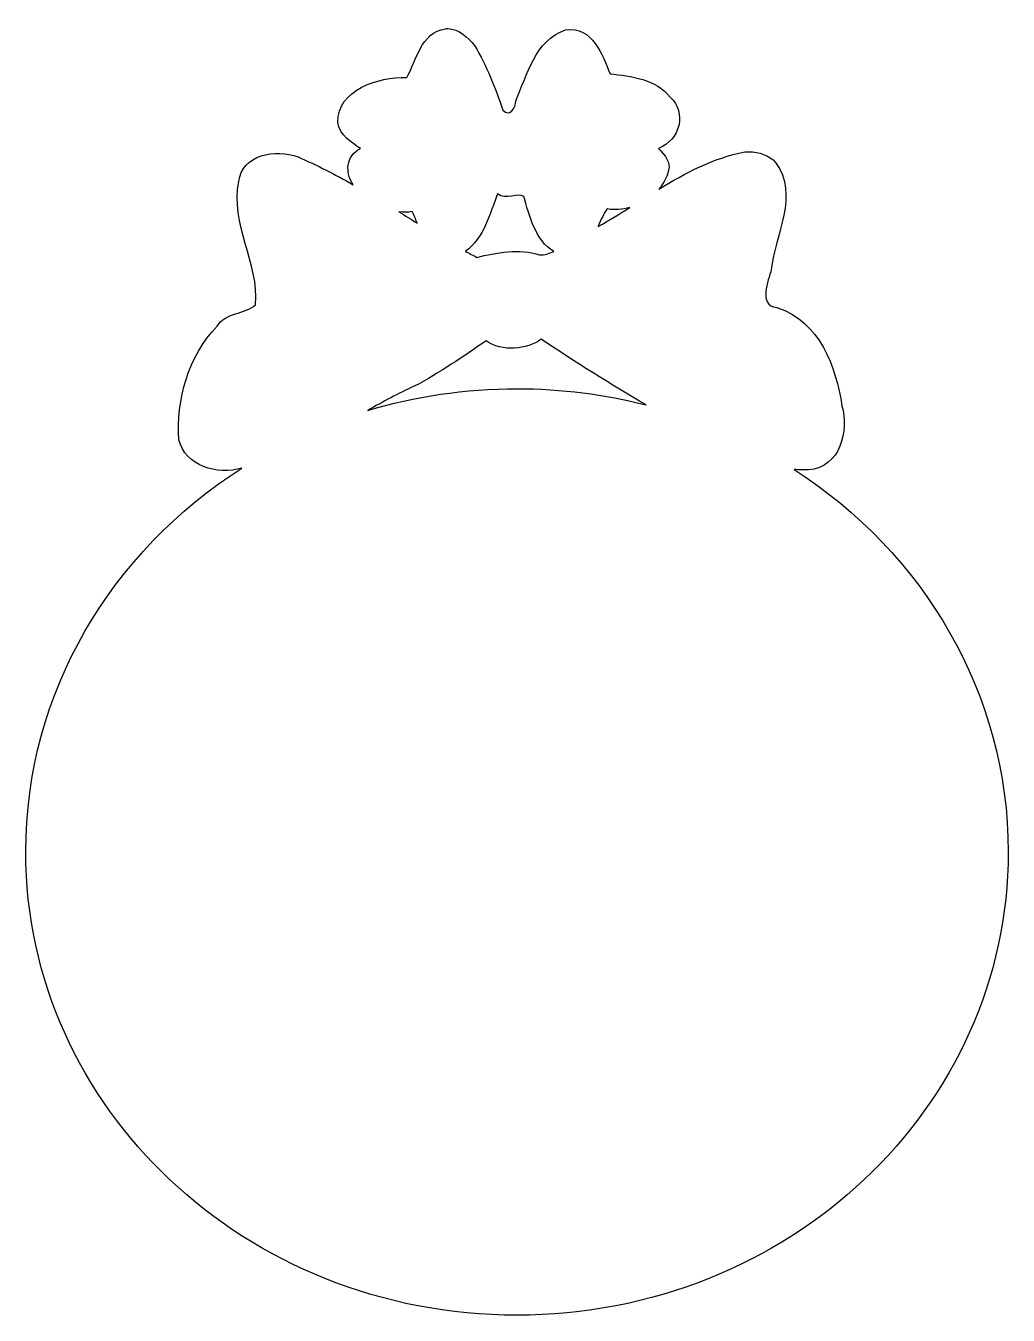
# Model space of a CAD drawing. Header units: centimetres. Extents: x -10.4 to 9.1, y -12.2 to 13.4.
import ezdxf

# ---------------------------------------------------------------- set-up
doc = ezdxf.new("R2010")
doc.units = ezdxf.units.CM
doc.header["$MEASUREMENT"] = 0
doc.layers.add('Layer 1', color=7, linetype='Continuous')

msp = doc.modelspace()

# ---------------------------------------------------------------- linework, layer by layer
at = {"layer": 'Layer 1', "color": 216}
for points, knots in [([(-2.0483, 13.38933), (-2.06289, 13.38973), (-2.07847, 13.38842), (-2.0933, 13.38731), (-2.0933, 13.38731), (-2.59042, 13.30498), (-2.659, 12.76406), (-2.86257, 12.41767), (-2.86257, 12.41767), (-3.43808, 12.43402), (-4.24383, 12.17084), (-4.22969, 11.5248), (-4.22969, 11.5248), (-4.20764, 11.27955), (-3.93929, 11.11188), (-3.78398, 11.00968), (-3.78398, 11.00968), (-4.07487, 10.85827), (-4.09008, 10.52293), (-3.92541, 10.28851), (-3.92541, 10.28851), (-4.28218, 10.49033), (-4.64441, 10.67957), (-5.02253, 10.83999), (-5.02253, 10.83999), (-5.46643, 11.01572), (-6.14111, 10.87924), (-6.19893, 10.35517), (-6.19893, 10.35517), (-6.37618, 9.51757), (-5.79067, 8.7251), (-5.86465, 7.90684), (-5.86465, 7.90684), (-6.079, 7.71028), (-6.46929, 7.75436), (-6.63177, 7.47858), (-6.63177, 7.47858), (-7.20901, 6.8772), (-7.44277, 6.01865), (-7.38818, 5.22216), (-7.38818, 5.22216), (-7.26243, 4.70916), (-6.62821, 4.50951), (-6.13678, 4.6626), (-6.13678, 4.6626), (-8.72835, 3.00901), (-10.43098, 0.21207), (-10.43098, -2.96117), (-10.43098, -2.96117), (-10.43098, -8.04232), (-6.06333, -12.16262), (-0.67476, -12.16262), (-0.67476, -12.16262), (4.71532, -12.16262), (9.08574, -8.04233), (9.08574, -2.96117), (9.08574, -2.96117), (9.08574, 0.19442), (7.40074, 2.97729), (4.83226, 4.63432), (4.83226, 4.63432), (4.92514, 4.62593), (5.02021, 4.62321), (5.11511, 4.62624), (5.11511, 4.62624), (5.76354, 4.67534), (5.91404, 5.40692), (5.78367, 5.90091), (5.78367, 5.90091), (5.65951, 6.66788), (5.35208, 7.57328), (4.49156, 7.84826), (4.49156, 7.84826), (4.10309, 7.89368), (4.32809, 8.38648), (4.37799, 8.60175), (4.37799, 8.60175), (4.45189, 9.29991), (4.94129, 10.07946), (4.46584, 10.73293), (4.46584, 10.73293), (4.3348, 10.87754), (4.13248, 10.94041), (3.93442, 10.94302), (3.93442, 10.94302), (3.90613, 10.9434), (3.87879, 10.94305), (3.85085, 10.941), (3.85085, 10.941), (3.22224, 10.8183), (2.67436, 10.52579), (2.14517, 10.19963), (2.14517, 10.19963), (2.25414, 10.3271), (2.3281, 10.47554), (2.34874, 10.63597), (2.34874, 10.63597), (2.35582, 10.78389), (2.21588, 10.92548), (2.13874, 11.0117), (2.13874, 11.0117), (2.56066, 11.17329), (2.70812, 11.71756), (2.37231, 12.0278), (2.37231, 12.0278), (2.09385, 12.38127), (1.58677, 12.45153), (1.17662, 12.4904), (1.17662, 12.4904), (1.02735, 12.86003), (0.83288, 13.44552), (0.29378, 13.36711), (0.29378, 13.36711), (-0.32245, 13.1522), (-0.46835, 12.46482), (-0.69834, 11.9571), (-0.69834, 11.9571), (-0.68906, 11.81723), (-0.82522, 11.62196), (-0.95119, 11.76721), (-0.95119, 11.76721), (-1.09794, 12.20411), (-1.27348, 12.65192), (-1.51689, 13.054), (-1.51689, 13.054), (-1.63996, 13.21221), (-1.82948, 13.38336), (-2.04831, 13.38933), (-2.04831, 13.38933), (-2.04831, 13.38933), (-2.0483, 13.38933), (-2.0483, 13.38933)], [0, 0, 0, 0, 0.02941176, 0.02941176, 0.02941176, 0.02941176, 0.05882353, 0.05882353, 0.05882353, 0.05882353, 0.08823529, 0.08823529, 0.08823529, 0.08823529, 0.11764706, 0.11764706, 0.11764706, 0.11764706, 0.14705882, 0.14705882, 0.14705882, 0.14705882, 0.17647059, 0.17647059, 0.17647059, 0.17647059, 0.20588235, 0.20588235, 0.20588235, 0.20588235, 0.23529412, 0.23529412, 0.23529412, 0.23529412, 0.26470588, 0.26470588, 0.26470588, 0.26470588, 0.29411765, 0.29411765, 0.29411765, 0.29411765, 0.32352941, 0.32352941, 0.32352941, 0.32352941, 0.35294118, 0.35294118, 0.35294118, 0.35294118, 0.38235294, 0.38235294, 0.38235294, 0.38235294, 0.41176471, 0.41176471, 0.41176471, 0.41176471, 0.44117647, 0.44117647, 0.44117647, 0.44117647, 0.47058824, 0.47058824, 0.47058824, 0.47058824, 0.5, 0.5, 0.5, 0.5, 0.52941176, 0.52941176, 0.52941176, 0.52941176, 0.55882353, 0.55882353, 0.55882353, 0.55882353, 0.58823529, 0.58823529, 0.58823529, 0.58823529, 0.61764706, 0.61764706, 0.61764706, 0.61764706, 0.64705882, 0.64705882, 0.64705882, 0.64705882, 0.67647059, 0.67647059, 0.67647059, 0.67647059, 0.70588235, 0.70588235, 0.70588235, 0.70588235, 0.73529412, 0.73529412, 0.73529412, 0.73529412, 0.76470588, 0.76470588, 0.76470588, 0.76470588, 0.79411765, 0.79411765, 0.79411765, 0.79411765, 0.82352941, 0.82352941, 0.82352941, 0.82352941, 0.85294118, 0.85294118, 0.85294118, 0.85294118, 0.88235294, 0.88235294, 0.88235294, 0.88235294, 0.91176471, 0.91176471, 0.91176471, 0.91176471, 0.94117647, 0.94117647, 0.94117647, 0.94117647, 1, 1, 1, 1]), ([(-1.06047, 10.10872), (-0.89958, 9.97235), (-0.6328, 10.13813), (-0.53977, 10.05822), (-0.53977, 10.05822), (-0.43085, 9.69208), (-0.30688, 9.17358), (0.05807, 8.96334), (0.05807, 8.96334), (-0.03307, 8.92041), (-0.12622, 8.89293), (-0.22264, 8.89668), (-0.22264, 8.89668), (-0.62507, 9.0265), (-1.09104, 8.9405), (-1.46761, 8.84618), (-1.46761, 8.84618), (-1.5435, 8.88544), (-1.61961, 8.92651), (-1.69475, 8.96738), (-1.69475, 8.96738), (-1.33448, 9.22323), (-1.20487, 9.72065), (-1.06048, 10.10872), (-1.06048, 10.10872), (-1.06048, 10.10872), (-1.06047, 10.10872), (-1.06047, 10.10872)], [0, 0, 0, 0, 0.125, 0.125, 0.125, 0.125, 0.25, 0.25, 0.25, 0.25, 0.375, 0.375, 0.375, 0.375, 0.5, 0.5, 0.5, 0.5, 0.625, 0.625, 0.625, 0.625, 0.75, 0.75, 0.75, 0.75, 1, 1, 1, 1]), ([(-2.75757, 9.75521), (-2.71993, 9.68704), (-2.68732, 9.60822), (-2.65472, 9.52694), (-2.65472, 9.52694), (-2.77654, 9.60129), (-2.8972, 9.6765), (-3.019, 9.75117), (-3.019, 9.75117), (-2.93238, 9.74157), (-2.84497, 9.74093), (-2.75758, 9.75521), (-2.75758, 9.75521), (-2.75758, 9.75521), (-2.75757, 9.75521), (-2.75757, 9.75521)], [0, 0, 0, 0, 0.2, 0.2, 0.2, 0.2, 0.4, 0.4, 0.4, 0.4, 0.6, 0.6, 0.6, 0.6, 1, 1, 1, 1]), ([(1.5709, 9.83803), (1.36423, 9.70761), (1.15603, 9.57899), (0.94306, 9.4623), (0.94306, 9.4623), (0.99487, 9.58977), (1.04492, 9.71378), (1.11877, 9.80773), (1.11877, 9.80773), (1.26792, 9.78232), (1.4234, 9.79657), (1.5709, 9.83803)], [0, 0, 0, 0, 0.25, 0.25, 0.25, 0.25, 0.5, 0.5, 0.5, 0.5, 1, 1, 1, 1]), ([(-0.19263, 7.22001), (0.48522, 6.76693), (1.1824, 6.33131), (1.89232, 5.91504), (1.89232, 5.91504), (1.07419, 6.12473), (0.2138, 6.23825), (-0.67477, 6.23825), (-0.67477, 6.23825), (-1.70826, 6.23825), (-2.70351, 6.08464), (-3.63828, 5.80393), (-3.63828, 5.80393), (-3.33549, 5.97814), (-3.03037, 6.14742), (-2.71259, 6.28875), (-2.71259, 6.28875), (-2.21509, 6.54215), (-1.725, 6.89258), (-1.28762, 7.18566), (-1.28762, 7.18566), (-0.96951, 6.96528), (-0.47406, 7.0159), (-0.19264, 7.22), (-0.19264, 7.22), (-0.19264, 7.22), (-0.19263, 7.22001), (-0.19263, 7.22001)], [0, 0, 0, 0, 0.125, 0.125, 0.125, 0.125, 0.25, 0.25, 0.25, 0.25, 0.375, 0.375, 0.375, 0.375, 0.5, 0.5, 0.5, 0.5, 0.625, 0.625, 0.625, 0.625, 0.75, 0.75, 0.75, 0.75, 1, 1, 1, 1])]:
    msp.add_open_spline(points, degree=3, knots=knots, dxfattribs=at)

doc.saveas('drawing.dxf')
